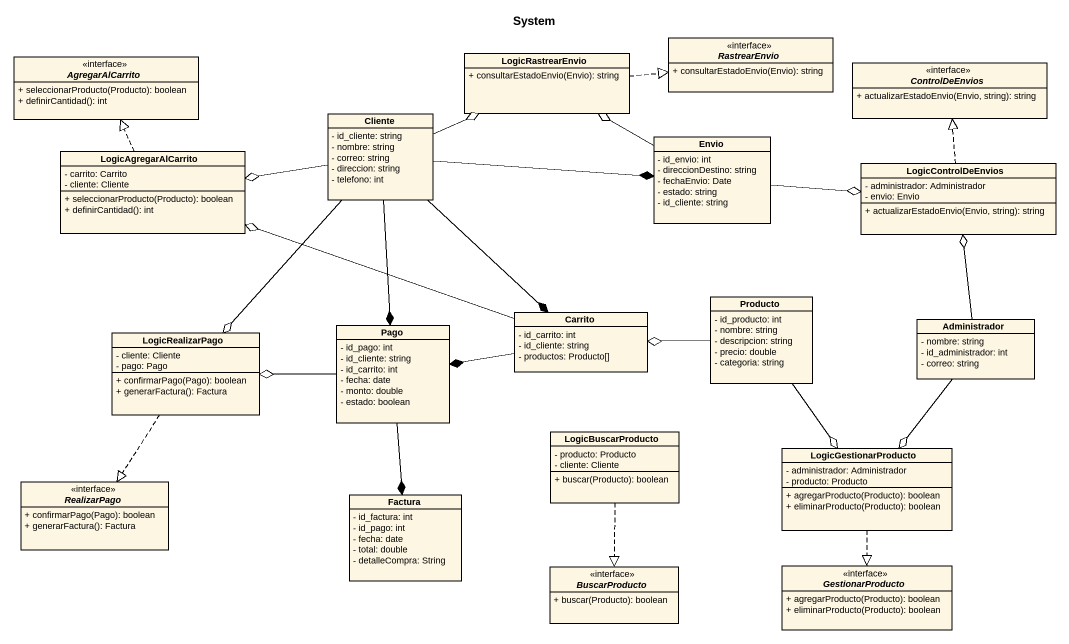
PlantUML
@startuml
title System
hide circle
hide empty members
skinparam classAttributeIconSize 0
class LogicRastrearEnvio {
  + consultarEstadoEnvio(Envio): string
}
interface RastrearEnvio {
  + consultarEstadoEnvio(Envio): string
}
interface AgregarAlCarrito {
  + seleccionarProducto(Producto): boolean
  + definirCantidad(): int
}
interface ControlDeEnvios {
  + actualizarEstadoEnvio(Envio, string): string
}
class Cliente {
  - id_cliente: string
  - nombre: string
  - correo: string
  - direccion: string
  - telefono: int
}
class LogicAgregarAlCarrito {
  - carrito: Carrito
  - cliente: Cliente
  + seleccionarProducto(Producto): boolean
  + definirCantidad(): int
}
class Envio {
  - id_envio: int
  - direccionDestino: string
  - fechaEnvio: Date
  - estado: string
  - id_cliente: string
}
class LogicControlDeEnvios {
  - administrador: Administrador
  - envio: Envio
  + actualizarEstadoEnvio(Envio, string): string
}
class Pago {
  - id_pago: int
  - id_cliente: string
  - id_carrito: int
  - fecha: date
  - monto: double
  - estado: boolean
}
class Carrito {
  - id_carrito: int
  - id_cliente: string
  - productos: Producto[]
}
class Producto {
  - id_producto: int
  - nombre: string
  - descripcion: string
  - precio: double
  - categoria: string
}
class Administrador {
  - nombre: string
  - id_administrador: int
  - correo: string
}
class LogicRealizarPago {
  - cliente: Cliente
  - pago: Pago
  + confirmarPago(Pago): boolean
  + generarFactura(): Factura
}
class LogicBuscarProducto {
  - producto: Producto
  - cliente: Cliente
  + buscar(Producto): boolean
}
class LogicGestionarProducto {
  - administrador: Administrador
  - producto: Producto
  + agregarProducto(Producto): boolean
  + eliminarProducto(Producto): boolean
}
interface RealizarPago {
  + confirmarPago(Pago): boolean
  + generarFactura(): Factura
}
class Factura {
  - id_factura: int
  - id_pago: int
  - fecha: date
  - total: double
  - detalleCompra: String
}
interface BuscarProducto {
  + buscar(Producto): boolean
}
interface GestionarProducto {
  + agregarProducto(Producto): boolean
  + eliminarProducto(Producto): boolean
}
LogicRastrearEnvio .right.|> RastrearEnvio
Cliente -right-o LogicRastrearEnvio
Cliente -left-o LogicAgregarAlCarrito
Cliente -right-* Envio
Cliente --* Pago
Cliente --* Carrito
Cliente --o LogicRealizarPago
LogicAgregarAlCarrito .up.|> AgregarAlCarrito
Envio -left-o LogicRastrearEnvio
Envio -right-o LogicControlDeEnvios
LogicControlDeEnvios .up.|> ControlDeEnvios
Pago -left-o LogicRealizarPago
Pago --* Factura
Carrito -left-o LogicAgregarAlCarrito
Carrito -left-* Pago
Producto -left-o Carrito
Producto --o LogicGestionarProducto
Administrador -up-o LogicControlDeEnvios
Administrador --o LogicGestionarProducto
LogicRealizarPago ..|> RealizarPago
LogicBuscarProducto ..|> BuscarProducto
LogicGestionarProducto ..|> GestionarProducto
@enduml
